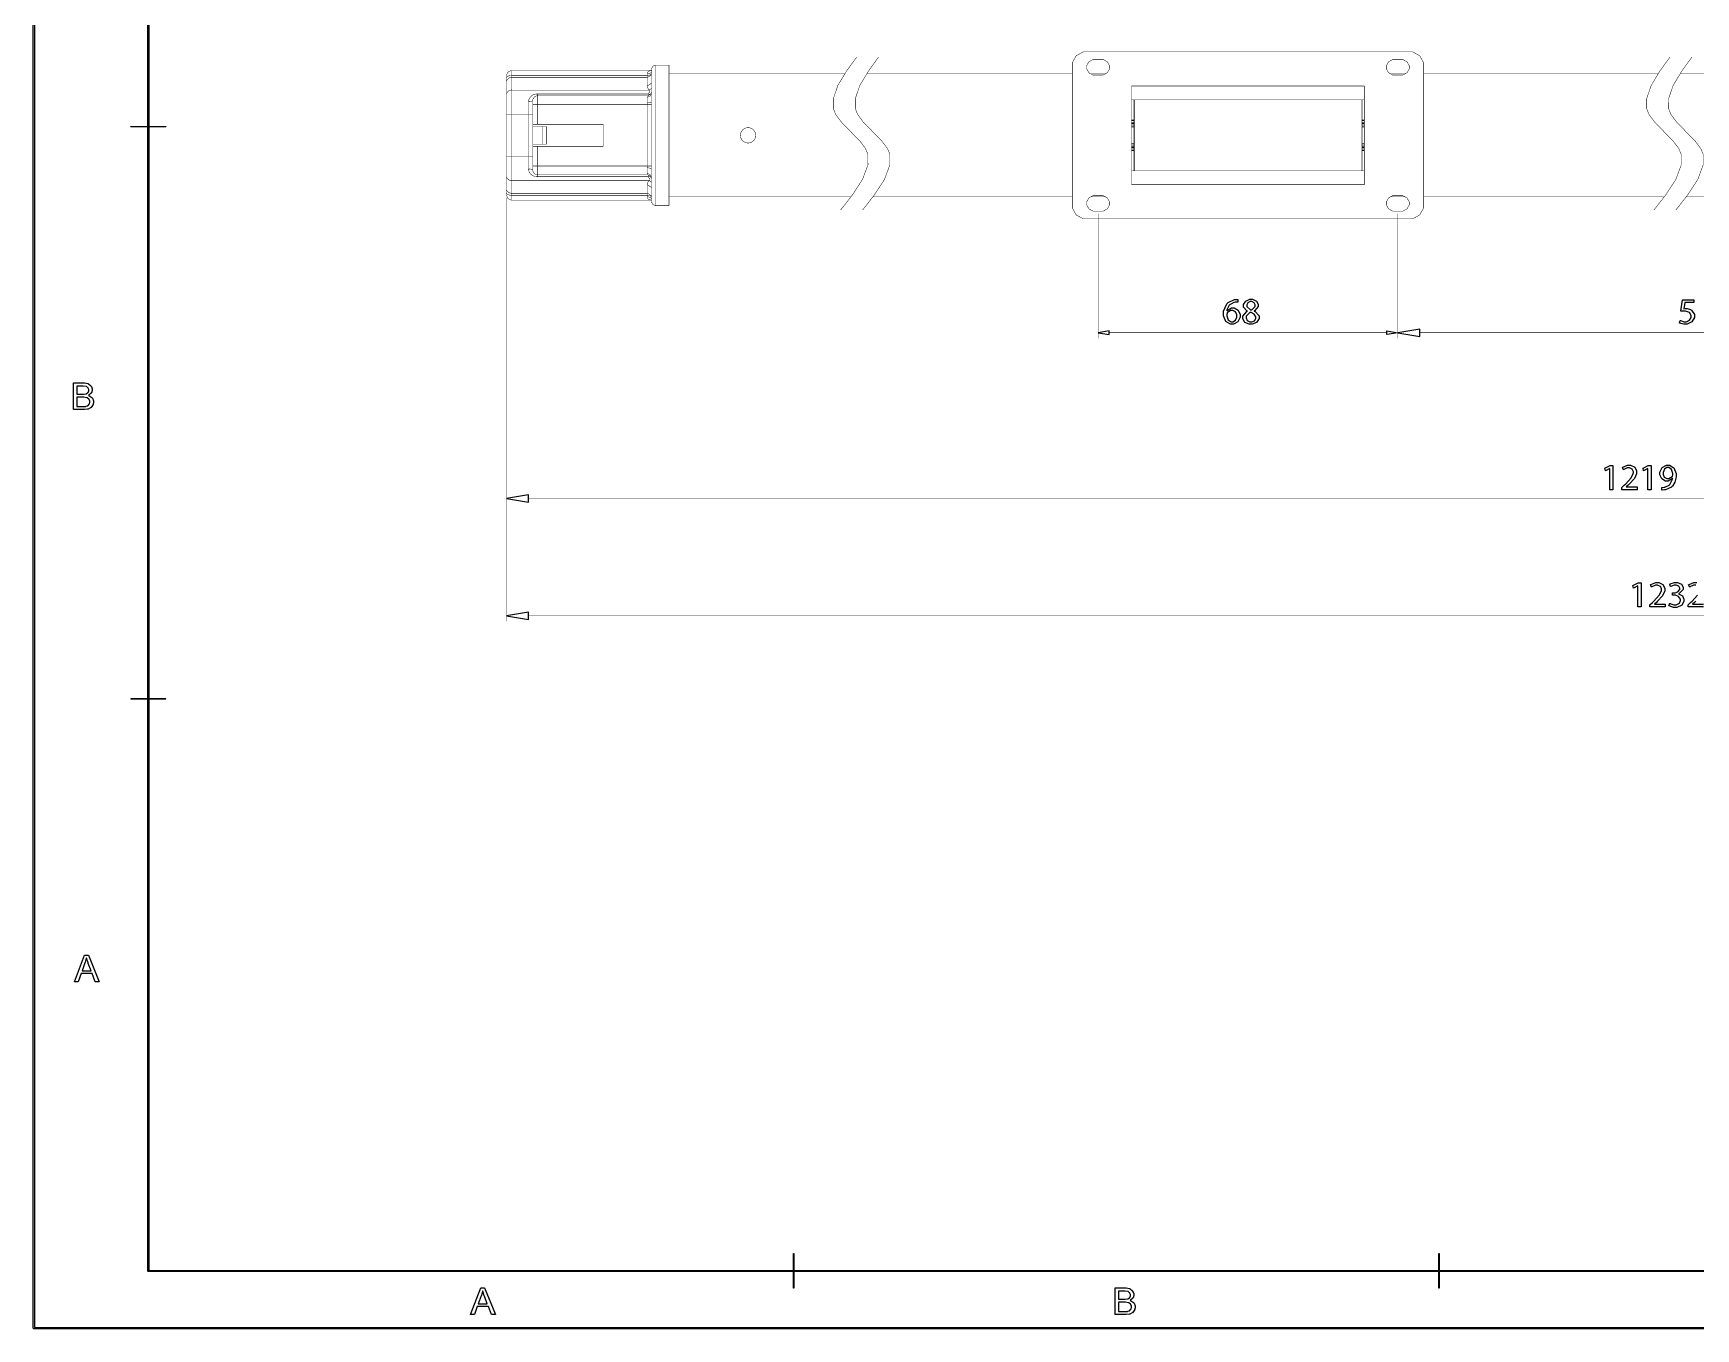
# Model space of a CAD drawing. Extents: x 0.54 to 10.46, y 0.74 to 7.76.
# Drawn here: x 0.535 to 5.391, y 0.739 to 4.523 of the extents above; entities that cross this region are included whole.
import ezdxf

# ---------------------------------------------------------------- set-up
doc = ezdxf.new("R2010")
doc.units = 0
doc.layers.get('0').update_dxf_attribs({"linetype": 'CONTINUOUS'})

msp = doc.modelspace()

# ---------------------------------------------------------------- linework, layer by layer
at = {"color": 0}
for points in [[(10.4631, 0.73899), (0.53689, 0.73899), (0.53646, 0.73899), (0.53516, 0.74029), (0.53516, 0.74072), (0.53516, 7.75928), (0.53516, 7.75971), (0.53646, 7.76101), (0.53689, 7.76101), (10.4631, 7.76101), (10.4635, 7.76101), (10.4648, 7.75971), (10.4648, 7.75928), (10.4648, 0.74072), (10.4648, 0.74029), (10.4635, 0.73899), (10.4631, 0.73899)], [(0.53863, 0.74246), (10.4614, 0.74246), (10.4614, 7.75754), (0.53863, 7.75754), (0.53863, 0.74246)], [(10.296, 0.90609), (0.87115, 0.90609), (0.87071, 0.90609), (0.86941, 0.90739), (0.86941, 0.90782), (0.86941, 7.59218), (0.86941, 7.59261), (0.87071, 7.59392), (0.87115, 7.59392), (10.296, 7.59392), (10.2964, 7.59392), (10.2977, 7.59261), (10.2977, 7.59218), (10.2977, 0.90782), (10.2977, 0.90739), (10.2964, 0.90609), (10.296, 0.90609)], [(0.87289, 0.90956), (10.2943, 0.90956), (10.2943, 7.59044), (0.87289, 7.59044), (0.87289, 0.90956)], [(0.92128, 4.24929), (0.82096, 4.24929), (0.8208, 4.24929), (0.82031, 4.24983), (0.82031, 4.25), (0.82031, 4.25022), (0.8208, 4.25071), (0.82096, 4.25071), (0.92128, 4.25071), (0.92144, 4.25071), (0.92193, 4.25022), (0.92193, 4.25), (0.92193, 4.24983), (0.92144, 4.24929), (0.92128, 4.24929)], [(0.6524, 3.42361), (0.6524, 3.50142), (0.68159, 3.50142), (0.68517, 3.50142), (0.69499, 3.49951), (0.69591, 3.49908), (0.69678, 3.49869), (0.70378, 3.49262), (0.70432, 3.49181), (0.70481, 3.491), (0.70741, 3.48389), (0.70741, 3.4815), (0.70741, 3.47917), (0.70513, 3.47287), (0.7047, 3.47211), (0.70421, 3.4714), (0.69737, 3.4655), (0.69651, 3.465), (0.69765, 3.46468), (0.70671, 3.45882), (0.70736, 3.45796), (0.70795, 3.45714), (0.71115, 3.44894), (0.71115, 3.44618), (0.71115, 3.44362), (0.70926, 3.43679), (0.70888, 3.43599), (0.70844, 3.43522), (0.70367, 3.42919), (0.70312, 3.42876), (0.70253, 3.42833), (0.69542, 3.42512), (0.69461, 3.42492), (0.69374, 3.42469), (0.68495, 3.42361), (0.68207, 3.42361), (0.6524, 3.42361)], [(0.66271, 3.46875), (0.67953, 3.46875), (0.68197, 3.46875), (0.6888, 3.46951), (0.68934, 3.46963), (0.69, 3.46983), (0.69493, 3.4731), (0.69526, 3.47353), (0.69558, 3.47401), (0.69727, 3.47874), (0.69727, 3.48031), (0.69727, 3.48204), (0.69564, 3.4866), (0.69537, 3.48708), (0.69504, 3.48762), (0.69065, 3.491), (0.6901, 3.49115), (0.68951, 3.49137), (0.68104, 3.49224), (0.67822, 3.49224), (0.66271, 3.49224), (0.66271, 3.46875)], [(0.66271, 3.43278), (0.68207, 3.43278), (0.68381, 3.43278), (0.68869, 3.43311), (0.68907, 3.43317), (0.68967, 3.43326), (0.69461, 3.43506), (0.69504, 3.43528), (0.69542, 3.43554), (0.69868, 3.43918), (0.69895, 3.43961), (0.69916, 3.44011), (0.70047, 3.44467), (0.70047, 3.44618), (0.70047, 3.44808), (0.69862, 3.45324), (0.69824, 3.45372), (0.69786, 3.45426), (0.69271, 3.45801), (0.69206, 3.45822), (0.69141, 3.45844), (0.68332, 3.45953), (0.68066, 3.45953), (0.66271, 3.45953), (0.66271, 3.43278)], [(0.92128, 2.57824), (0.82096, 2.57824), (0.8208, 2.57824), (0.82031, 2.57878), (0.82031, 2.57894), (0.82031, 2.57915), (0.8208, 2.57964), (0.82096, 2.57964), (0.92128, 2.57964), (0.92144, 2.57964), (0.92193, 2.57915), (0.92193, 2.57894), (0.92193, 2.57878), (0.92144, 2.57824), (0.92128, 2.57824)], [(0.65527, 1.7525), (0.68517, 1.83035), (0.69624, 1.83035), (0.72808, 1.7525), (0.71636, 1.7525), (0.7073, 1.7761), (0.67475, 1.7761), (0.66618, 1.7525), (0.65527, 1.7525)], [(0.67773, 1.78444), (0.7041, 1.78444), (0.69596, 1.80604), (0.69531, 1.80767), (0.6907, 1.82113), (0.69043, 1.82215), (0.69016, 1.8209), (0.68669, 1.8086), (0.68625, 1.80735), (0.67773, 1.78444)], [(2.75608, 0.85704), (2.75592, 0.85704), (2.75543, 0.85759), (2.75543, 0.85775), (2.75543, 0.95801), (2.75543, 0.95817), (2.75592, 0.95866), (2.75608, 0.95866), (2.75624, 0.95866), (2.75678, 0.95817), (2.75678, 0.95801), (2.75678, 0.85775), (2.75678, 0.85759), (2.75624, 0.85704), (2.75608, 0.85704)], [(4.64106, 0.85704), (4.64085, 0.85704), (4.64035, 0.85759), (4.64035, 0.85775), (4.64035, 0.95801), (4.64035, 0.95817), (4.64085, 0.95866), (4.64106, 0.95866), (4.64122, 0.95866), (4.64176, 0.95817), (4.64176, 0.95801), (4.64176, 0.85775), (4.64176, 0.85759), (4.64122, 0.85704), (4.64106, 0.85704)], [(1.8125, 0.78027), (1.84239, 0.85807), (1.85351, 0.85807), (1.88536, 0.78027), (1.87364, 0.78027), (1.86453, 0.80382), (1.83203, 0.80382), (1.82346, 0.78027), (1.8125, 0.78027)], [(1.83496, 0.81223), (1.86139, 0.81223), (1.85325, 0.83377), (1.8526, 0.83545), (1.84799, 0.8489), (1.84771, 0.84993), (1.84744, 0.84869), (1.84397, 0.83632), (1.84353, 0.83507), (1.83496, 0.81223)], [(3.69461, 0.78027), (3.69461, 0.85807), (3.72385, 0.85807), (3.72738, 0.85807), (3.73719, 0.85617), (3.73812, 0.85574), (3.73899, 0.85536), (3.74604, 0.84928), (3.74658, 0.84847), (3.74707, 0.84766), (3.74962, 0.84055), (3.74962, 0.83816), (3.74962, 0.83583), (3.74735, 0.82954), (3.7469, 0.82878), (3.74642, 0.82807), (3.73964, 0.82216), (3.73872, 0.82167), (3.73986, 0.82134), (3.74897, 0.81548), (3.74962, 0.81461), (3.75022, 0.8138), (3.75342, 0.80561), (3.75342, 0.80284), (3.75342, 0.80029), (3.75146, 0.79346), (3.75108, 0.79264), (3.75071, 0.79188), (3.74593, 0.78586), (3.74539, 0.78543), (3.74479, 0.78499), (3.73768, 0.78179), (3.73687, 0.78158), (3.736, 0.78136), (3.72721, 0.78027), (3.72428, 0.78027), (3.69461, 0.78027)], [(3.70492, 0.82541), (3.72174, 0.82541), (3.72418, 0.82541), (3.73107, 0.82617), (3.73156, 0.82628), (3.73221, 0.8265), (3.73714, 0.82975), (3.73747, 0.83019), (3.73779, 0.83068), (3.73947, 0.83539), (3.73947, 0.83697), (3.73947, 0.8387), (3.7379, 0.84326), (3.73763, 0.84375), (3.73731, 0.84429), (3.73286, 0.84766), (3.73232, 0.84782), (3.73172, 0.84804), (3.72325, 0.8489), (3.72049, 0.8489), (3.70492, 0.8489), (3.70492, 0.82541)], [(3.70492, 0.78944), (3.72428, 0.78944), (3.72601, 0.78944), (3.73096, 0.78977), (3.73133, 0.78982), (3.73188, 0.78993), (3.73682, 0.79172), (3.73725, 0.79194), (3.73763, 0.79221), (3.74094, 0.79584), (3.74121, 0.79628), (3.74143, 0.79677), (3.74274, 0.80132), (3.74274, 0.80284), (3.74274, 0.80474), (3.74083, 0.8099), (3.7405, 0.81039), (3.74013, 0.81093), (3.73497, 0.81467), (3.73432, 0.81489), (3.73361, 0.8151), (3.72558, 0.81619), (3.72293, 0.81619), (3.70492, 0.81619), (3.70492, 0.78944)]]:
    msp.add_lwpolyline(points, close=True, dxfattribs=at)
at = {"color": 0, "const_width": 0.00139}
for points in [[(3.6084, 4.46832), (3.60157, 4.46832), (3.58117, 4.45703), (3.56988, 4.43664), (3.56988, 4.42979)], [(4.55746, 4.46832), (3.60835, 4.46832)], [(4.59592, 4.42985), (4.59592, 4.43668), (4.58464, 4.45708), (4.56424, 4.46832), (4.55746, 4.46832)], [(2.35362, 4.42985), (2.35135, 4.42985), (2.34451, 4.42611), (2.34076, 4.41928), (2.34076, 4.41699)], [(2.39208, 4.42985), (2.35362, 4.42985)], [(2.39208, 4.42985), (2.39208, 4.01942)], [(3.56988, 4.01942), (3.56988, 4.42985)], [(3.634, 4.44586), (3.63004, 4.44586), (3.61817, 4.43929), (3.6116, 4.4274), (3.6116, 4.42339), (3.6116, 4.41943), (3.61817, 4.40756), (3.63004, 4.40099), (3.634, 4.40099)], [(3.65647, 4.44586), (3.634, 4.44586)], [(3.65647, 4.40099), (3.66043, 4.40099), (3.67231, 4.40756), (3.67893, 4.41943), (3.67893, 4.42339), (3.67893, 4.4274), (3.67231, 4.43929), (3.66043, 4.44586), (3.65647, 4.44586)], [(4.50933, 4.44586), (4.50537, 4.44586), (4.49349, 4.43929), (4.48693, 4.4274), (4.48693, 4.42339), (4.48693, 4.41943), (4.49349, 4.40756), (4.50537, 4.40099), (4.50933, 4.40099)], [(4.53179, 4.44586), (4.50933, 4.44586)], [(4.53179, 4.40099), (4.53575, 4.40099), (4.54764, 4.40756), (4.55425, 4.41943), (4.55425, 4.42339), (4.55425, 4.4274), (4.54764, 4.43929), (4.53575, 4.44586), (4.53179, 4.44586)], [(4.59592, 4.01942), (4.59592, 4.42985)], [(1.93294, 4.41379), (1.93018, 4.41379), (1.92204, 4.40929), (1.91754, 4.40115), (1.91754, 4.39839)], [(1.93294, 4.39979), (1.92996, 4.39963), (1.92703, 4.39925), (1.92437, 4.3986), (1.92204, 4.39774), (1.92014, 4.39671), (1.91872, 4.39546), (1.91786, 4.39415), (1.91754, 4.39279)], [(1.91754, 4.39279), (1.91754, 4.39839)], [(1.93294, 4.39388), (1.93115, 4.39415), (1.92312, 4.39165), (1.91792, 4.38514), (1.91754, 4.38336)], [(1.91754, 4.38336), (1.91754, 4.39279)], [(1.91754, 4.34631), (1.91754, 4.38336)], [(2.34076, 4.41379), (1.93294, 4.41379)], [(1.93294, 4.39979), (1.93294, 4.39388)], [(1.93294, 4.39979), (2.32796, 4.39979)], [(1.93294, 4.39388), (1.93294, 4.35682)], [(2.32796, 4.39388), (1.93294, 4.39388)], [(2.32796, 4.40397), (2.33046, 4.40414), (2.33285, 4.40457), (2.33507, 4.40533), (2.33703, 4.40631), (2.3386, 4.4075), (2.33979, 4.40886), (2.34056, 4.41037), (2.34076, 4.41189)], [(2.32796, 4.39979), (2.33046, 4.3999), (2.33285, 4.40022), (2.33507, 4.40076), (2.33703, 4.40147), (2.3386, 4.4024), (2.33979, 4.40338), (2.34056, 4.40451), (2.34076, 4.40565)], [(2.32796, 4.39979), (2.32796, 4.40397)], [(2.32796, 4.39388), (2.32943, 4.39367), (2.34044, 4.40126), (2.34076, 4.40267)], [(2.32796, 4.39388), (2.32796, 4.39979)], [(2.32796, 4.36931), (2.32796, 4.39393)], [(2.32796, 4.36931), (2.32943, 4.36908), (2.34044, 4.37663), (2.34076, 4.37804)], [(2.34076, 4.34733), (2.34076, 4.41699)], [(2.90506, 4.40419), (2.39208, 4.40419)], [(3.56988, 4.40419), (2.96918, 4.40419)], [(3.66803, 4.40419), (3.62244, 4.40419)], [(3.634, 4.40099), (3.65647, 4.40099)], [(4.54335, 4.40419), (4.49778, 4.40419)], [(4.50933, 4.40099), (4.53179, 4.40099)], [(5.28043, 4.40419), (4.59592, 4.40419)], [(6.41075, 4.40419), (5.34457, 4.40419)], [(1.93294, 4.35682), (1.93115, 4.3571), (1.92312, 4.3546), (1.91792, 4.3481), (1.91754, 4.34631)], [(1.91754, 4.28662), (1.91754, 4.34631)], [(1.93294, 4.35682), (1.93294, 4.28662)], [(1.93294, 4.35682), (2.33425, 4.35682)], [(1.98167, 4.32269), (1.98172, 4.3234), (1.98307, 4.33018), (1.98335, 4.33078), (1.98356, 4.33143), (1.98753, 4.33724), (1.98807, 4.33772), (1.98861, 4.33826), (1.99496, 4.34272), (1.99571, 4.34304), (1.99625, 4.34332), (2.00217, 4.34511), (2.00282, 4.34517), (2.00315, 4.34521), (2.00694, 4.34549), (2.00732, 4.34549)], [(1.99451, 4.32721), (1.99425, 4.32633), (1.99354, 4.32547), (1.99235, 4.32471), (1.99072, 4.32406), (1.98882, 4.32346), (1.9866, 4.32308), (1.98415, 4.32281), (1.98167, 4.32269)], [(1.98167, 4.28662), (1.98167, 4.32269)], [(2.00732, 4.34006), (2.00504, 4.34006), (1.99826, 4.33632), (1.99451, 4.32949), (1.99451, 4.32721)], [(1.99451, 4.3144), (1.99451, 4.32721)], [(2.00732, 4.34006), (2.00732, 4.34549)], [(2.00732, 4.34549), (2.33089, 4.34549)], [(2.00732, 4.34006), (2.00732, 4.3144)], [(2.00732, 4.34006), (2.32796, 4.34006)], [(2.33425, 4.35682), (2.33382, 4.35736), (2.32992, 4.36268), (2.32964, 4.36322), (2.32943, 4.36367), (2.32801, 4.36774), (2.32801, 4.36811), (2.32801, 4.36843), (2.32796, 4.36908), (2.32796, 4.36931)], [(2.32796, 4.34006), (2.33018, 4.34006), (2.33697, 4.34386), (2.34076, 4.35064), (2.34076, 4.35286)], [(2.32796, 4.33632), (2.32958, 4.33621), (2.33658, 4.33925), (2.3406, 4.34571), (2.34076, 4.34733)], [(2.32796, 4.33632), (2.32796, 4.34006)], [(2.32796, 4.31939), (2.32796, 4.3201), (2.32807, 4.32563), (2.32807, 4.32747), (2.32807, 4.32915), (2.32801, 4.33285), (2.32801, 4.33404), (2.32796, 4.33425), (2.32796, 4.33583), (2.32796, 4.33632)], [(2.32796, 4.31939), (2.32904, 4.31922), (2.33979, 4.32129), (2.34076, 4.32183)], [(2.33094, 4.34549), (2.33132, 4.34597), (2.33518, 4.35064), (2.3355, 4.35113), (2.33556, 4.35129), (2.33626, 4.35265), (2.33632, 4.35275), (2.33632, 4.35286), (2.33626, 4.35389), (2.33626, 4.354), (2.33621, 4.35417), (2.3355, 4.35531), (2.33544, 4.35542), (2.33535, 4.35558), (2.33436, 4.35672), (2.33425, 4.35682)], [(2.33425, 4.35682), (2.33485, 4.35715), (2.34028, 4.36094), (2.34076, 4.36143)], [(2.34076, 4.34733), (2.34076, 4.34636), (2.34076, 4.34375), (2.34082, 4.34337), (2.34082, 4.34088), (2.34088, 4.33518), (2.34088, 4.33328), (2.34082, 4.33242), (2.34076, 4.32281), (2.34076, 4.32183)], [(2.34076, 4.12739), (2.34076, 4.32183)], [(3.74306, 4.08062), (3.74306, 4.3686)], [(3.74306, 4.3686), (4.42279, 4.3686)], [(4.42279, 4.32844), (3.74306, 4.32844)], [(3.74946, 4.12076), (3.74946, 4.32844)], [(4.41635, 4.32844), (4.41635, 4.12076)], [(4.42279, 4.08062), (4.42279, 4.3686)], [(1.91754, 4.16265), (1.91754, 4.28662)], [(1.93294, 4.28662), (1.91754, 4.28662)], [(1.93294, 4.28662), (1.93294, 4.16265)], [(1.98167, 4.28662), (1.93294, 4.28662)], [(1.98167, 4.16265), (1.98167, 4.28662)], [(1.98167, 4.28662), (1.99451, 4.28662)], [(1.99451, 4.25667), (1.99451, 4.3144)], [(2.00732, 4.3144), (1.99451, 4.3144)], [(2.00732, 4.3144), (2.00732, 4.25667)], [(2.32796, 4.3144), (2.00732, 4.3144)], [(2.32796, 4.3144), (2.32796, 4.31939)], [(2.32796, 4.13488), (2.32796, 4.3144)], [(2.32796, 4.3144), (2.34076, 4.3144)], [(1.99451, 4.25667), (1.99451, 4.25028)], [(2.00732, 4.25667), (1.99451, 4.25667)], [(1.99451, 4.25028), (1.99451, 4.199)], [(2.02171, 4.25028), (1.99451, 4.25028)], [(2.19971, 4.25667), (2.00732, 4.25667)], [(2.02171, 4.199), (2.02171, 4.25028)], [(2.03456, 4.25028), (2.02171, 4.25028)], [(2.03456, 4.25028), (2.03456, 4.199)], [(2.19971, 4.19254), (2.19971, 4.25667)], [(3.74306, 4.26953), (3.74946, 4.26953)], [(4.41635, 4.26953), (4.42279, 4.26953)], [(2.02171, 4.199), (1.99451, 4.199)], [(1.99451, 4.199), (1.99451, 4.19254)], [(1.99451, 4.13488), (1.99451, 4.19254)], [(1.99451, 4.19254), (2.00732, 4.19254)], [(2.00732, 4.19254), (2.00732, 4.13488)], [(2.00732, 4.19254), (2.19971, 4.19254)], [(2.02171, 4.199), (2.03456, 4.199)], [(3.74946, 4.17974), (3.74306, 4.17974)], [(4.42279, 4.17974), (4.41639, 4.17974)], [(1.91754, 4.10292), (1.91754, 4.16265)], [(1.93294, 4.16265), (1.91754, 4.16265)], [(1.93294, 4.16265), (1.93294, 4.09239)], [(1.93294, 4.16265), (1.98167, 4.16265)], [(1.98167, 4.16265), (1.99451, 4.16265)], [(1.98167, 4.12651), (1.98167, 4.16265)], [(1.99451, 4.12201), (1.99451, 4.13488)], [(2.00732, 4.13488), (1.99451, 4.13488)], [(2.00732, 4.13488), (2.00732, 4.10921)], [(2.00732, 4.13488), (2.32796, 4.13488)], [(2.32796, 4.13488), (2.34076, 4.13488)], [(2.32796, 4.12989), (2.32796, 4.13482)], [(2.34076, 4.12739), (2.33979, 4.12799), (2.32904, 4.1301), (2.32796, 4.12989)], [(2.32796, 4.1129), (2.32796, 4.11333), (2.32807, 4.11729), (2.32807, 4.1186), (2.32807, 4.1205), (2.32801, 4.12468), (2.32801, 4.12603), (2.32796, 4.12636), (2.32796, 4.12901), (2.32796, 4.12989)], [(2.34076, 4.12739), (2.34076, 4.12608), (2.34076, 4.1225), (2.34082, 4.12207), (2.34082, 4.11936), (2.34088, 4.11328), (2.34088, 4.11122), (2.34082, 4.1104), (2.34076, 4.10271), (2.34076, 4.10194)], [(1.91754, 4.06586), (1.91754, 4.10297)], [(1.91754, 4.10292), (1.91792, 4.10118), (1.92312, 4.09467), (1.93115, 4.09212), (1.93294, 4.09239)], [(2.33425, 4.09239), (1.93294, 4.09239)], [(1.93294, 4.09239), (1.93294, 4.05533)], [(1.98167, 4.12651), (1.98415, 4.12646), (1.9866, 4.12619), (1.98882, 4.12576), (1.99072, 4.12522), (1.99235, 4.12451), (1.99354, 4.12375), (1.99425, 4.12289), (1.99451, 4.12201)], [(2.00732, 4.10374), (2.00667, 4.10379), (2.00043, 4.1046), (1.99983, 4.10471), (1.99924, 4.10487), (1.99371, 4.10721), (1.99322, 4.10747), (1.99268, 4.10781), (1.9879, 4.1116), (1.98753, 4.11203), (1.98703, 4.11253), (1.9834, 4.11817), (1.98318, 4.11876), (1.98296, 4.11942), (1.98172, 4.12587), (1.98167, 4.12651)], [(1.99451, 4.12201), (1.99451, 4.11979), (1.99826, 4.11296), (2.00504, 4.10921), (2.00732, 4.10921)], [(2.32796, 4.10921), (2.00732, 4.10921)], [(2.00732, 4.10374), (2.00732, 4.10921)], [(2.33094, 4.10374), (2.00732, 4.10374)], [(2.34076, 4.10194), (2.3406, 4.10363), (2.33658, 4.11008), (2.32958, 4.11307), (2.32796, 4.1129)], [(2.32796, 4.10921), (2.32796, 4.1129)], [(2.34076, 4.09636), (2.34076, 4.09864), (2.33703, 4.10547), (2.33018, 4.10921), (2.32796, 4.10921)], [(2.32796, 4.07997), (2.32796, 4.08029), (2.32796, 4.08106), (2.32801, 4.08111), (2.32801, 4.08154), (2.32943, 4.08567), (2.32964, 4.08604), (2.32992, 4.08664), (2.33382, 4.0919), (2.33425, 4.09239)], [(2.34076, 4.07118), (2.34044, 4.07264), (2.32943, 4.08018), (2.32796, 4.07997)], [(2.32796, 4.05533), (2.32796, 4.07997)], [(2.33425, 4.09239), (2.33436, 4.09256), (2.33535, 4.09369), (2.33544, 4.09381), (2.3355, 4.09397), (2.33621, 4.09517), (2.33626, 4.09526), (2.33626, 4.09538), (2.33632, 4.0964), (2.33632, 4.09651), (2.33626, 4.09668), (2.33556, 4.09804), (2.3355, 4.09814), (2.33518, 4.09864), (2.33132, 4.10331), (2.33094, 4.10374)], [(2.34076, 4.08783), (2.34028, 4.08832), (2.33485, 4.09212), (2.33425, 4.09239)], [(2.34076, 4.03222), (2.34076, 4.10194)], [(3.74306, 4.12076), (4.42279, 4.12076)], [(3.74306, 4.08062), (4.42279, 4.08062)], [(1.91754, 4.06586), (1.91792, 4.06413), (1.92312, 4.05761), (1.93115, 4.05507), (1.93294, 4.05533)], [(1.91754, 4.05647), (1.91754, 4.06586)], [(1.91754, 4.05647), (1.91786, 4.05507), (1.91872, 4.05376), (1.92014, 4.05257), (1.92204, 4.05149), (1.92437, 4.05062), (1.92703, 4.04997), (1.92996, 4.04958), (1.93294, 4.04943)], [(1.91754, 4.05083), (1.91754, 4.05643)], [(1.91754, 4.05083), (1.91754, 4.04812), (1.92204, 4.03999), (1.93018, 4.03549), (1.93294, 4.03549)], [(1.93294, 4.05533), (2.32796, 4.05533)], [(1.93294, 4.05533), (1.93294, 4.04943)], [(2.32796, 4.04943), (1.93294, 4.04943)], [(1.93294, 4.03549), (2.34076, 4.03549)], [(2.34076, 4.04656), (2.34044, 4.04801), (2.32943, 4.05556), (2.32796, 4.05533)], [(2.32796, 4.04943), (2.32796, 4.05533)], [(2.32796, 4.04525), (2.32796, 4.04949)], [(2.32796, 4.04943), (2.33046, 4.04932), (2.33285, 4.04899), (2.33507, 4.04844), (2.33703, 4.04775), (2.3386, 4.04688), (2.33979, 4.04585), (2.34056, 4.04476), (2.34076, 4.04362)], [(2.32796, 4.04525), (2.33046, 4.04508), (2.33285, 4.04465), (2.33507, 4.04394), (2.33703, 4.04292), (2.3386, 4.04172), (2.33979, 4.04036), (2.34056, 4.0389), (2.34076, 4.03733)], [(2.34076, 4.03222), (2.34076, 4.03), (2.34451, 4.02322), (2.35135, 4.01942), (2.35362, 4.01942)], [(2.39208, 4.04508), (2.9235, 4.04508)], [(2.98762, 4.04508), (3.56993, 4.04508)], [(3.634, 4.04829), (3.63004, 4.04829), (3.61817, 4.04172), (3.6116, 4.02983), (3.6116, 4.02582), (3.6116, 4.02186), (3.61817, 4.00999), (3.63004, 4.00342), (3.634, 4.00342)], [(3.62244, 4.04508), (3.66803, 4.04508)], [(3.65647, 4.04829), (3.634, 4.04829)], [(3.65647, 4.00336), (3.66043, 4.00336), (3.67231, 4.00999), (3.67893, 4.02186), (3.67893, 4.02582), (3.67893, 4.02983), (3.67231, 4.04172), (3.66043, 4.04829), (3.65647, 4.04829)], [(4.50933, 4.04829), (4.50537, 4.04829), (4.49349, 4.04172), (4.48693, 4.02983), (4.48693, 4.02582), (4.48693, 4.02186), (4.49349, 4.00999), (4.50537, 4.00342), (4.50933, 4.00342)], [(4.49778, 4.04508), (4.54335, 4.04508)], [(4.53179, 4.04829), (4.50933, 4.04829)], [(4.53179, 4.00336), (4.53575, 4.00336), (4.54764, 4.00999), (4.55425, 4.02186), (4.55425, 4.02582), (4.55425, 4.02983), (4.54764, 4.04172), (4.53575, 4.04829), (4.53179, 4.04829)], [(4.59592, 4.04508), (5.29893, 4.04508)], [(5.36307, 4.04508), (6.41075, 4.04508)], [(2.35362, 4.01942), (2.39208, 4.01942)], [(3.56988, 4.01942), (3.56988, 4.01264), (3.58117, 3.99224), (3.60157, 3.98096), (3.6084, 3.98096)], [(4.55746, 3.98096), (3.60835, 3.98096)], [(3.634, 4.00336), (3.65647, 4.00336)], [(4.50933, 4.00336), (4.53179, 4.00336)], [(4.55746, 3.98096), (4.56424, 3.98096), (4.58464, 3.99224), (4.59592, 4.01264), (4.59592, 4.01942)]]:
    msp.add_lwpolyline(points, dxfattribs=at)
at = {"color": 250, "const_width": 0.00139}
for points in [[(2.35362, 4.42985), (2.35362, 4.01942)], [(1.93294, 4.41379), (1.93294, 4.39979)], [(2.32796, 4.40397), (2.32796, 4.40429), (2.32861, 4.40728), (2.32872, 4.4075), (2.32872, 4.40761), (2.32921, 4.40836), (2.32926, 4.40842), (2.32949, 4.40886), (2.33296, 4.41178), (2.33339, 4.412), (2.33393, 4.41233), (2.34044, 4.41385), (2.34115, 4.41379), (2.34119, 4.41379), (2.34218, 4.41368), (2.34229, 4.41363)], [(2.33094, 4.34549), (2.33143, 4.34526), (2.33578, 4.34407), (2.33724, 4.34407)], [(2.33094, 4.34039), (2.33094, 4.34549)], [(3.75201, 4.32844), (3.75201, 4.12076)], [(4.41379, 4.12076), (4.41379, 4.32844)], [(3.74946, 4.26753), (3.74306, 4.26753)], [(3.74306, 4.26167), (3.74946, 4.26167)], [(3.74946, 4.25976), (3.74306, 4.25976)], [(3.74306, 4.25782), (3.74946, 4.25782)], [(3.74946, 4.25342), (3.74306, 4.25342)], [(3.74306, 4.25006), (3.74946, 4.25006)], [(3.74946, 4.24778), (3.74306, 4.24778)], [(4.41635, 4.26167), (4.42279, 4.26167)], [(4.41635, 4.25782), (4.42279, 4.25782)], [(4.41635, 4.25006), (4.42279, 4.25006)], [(4.42279, 4.26753), (4.41639, 4.26753)], [(4.42279, 4.25976), (4.41639, 4.25976)], [(4.42279, 4.25342), (4.41639, 4.25342)], [(4.42279, 4.24778), (4.41639, 4.24778)], [(3.74306, 4.2015), (3.74946, 4.2015)], [(3.74946, 4.19917), (3.74306, 4.19917)], [(3.74306, 4.19586), (3.74946, 4.19586)], [(3.74946, 4.19146), (3.74306, 4.19146)], [(3.74306, 4.18951), (3.74946, 4.18951)], [(3.74946, 4.18761), (3.74306, 4.18761)], [(3.74306, 4.18175), (3.74946, 4.18175)], [(4.41635, 4.2015), (4.42279, 4.2015)], [(4.41635, 4.19586), (4.42279, 4.19586)], [(4.41635, 4.18951), (4.42279, 4.18951)], [(4.41635, 4.18175), (4.42279, 4.18175)], [(4.42279, 4.19917), (4.41639, 4.19917)], [(4.42279, 4.19146), (4.41639, 4.19146)], [(4.42279, 4.18761), (4.41639, 4.18761)], [(2.33094, 4.10374), (2.33094, 4.10883)], [(2.33724, 4.10519), (2.33669, 4.10519), (2.33143, 4.104), (2.33094, 4.10374)], [(1.93294, 4.04943), (1.93294, 4.03549)], [(2.34212, 4.03564), (2.34201, 4.03564), (2.34136, 4.03549), (2.34115, 4.03549), (2.34039, 4.03543), (2.33393, 4.03694), (2.33339, 4.03728), (2.33296, 4.03749), (2.32949, 4.04047), (2.32926, 4.04085), (2.32921, 4.04096), (2.32872, 4.04172), (2.32872, 4.04178), (2.32861, 4.04204), (2.32796, 4.04497), (2.32796, 4.04525)]]:
    msp.add_lwpolyline(points, dxfattribs=at)
at = {"color": 6, "const_width": 0.00139}
for points in [[(2.94006, 4.45296), (2.93235, 4.44271), (2.90983, 4.41135), (2.88525, 4.37056), (2.87185, 4.33132), (2.87207, 4.30279), (2.87528, 4.29449), (2.87836, 4.28646), (2.89421, 4.26476), (2.92171, 4.23628), (2.94949, 4.2079), (2.96571, 4.18642), (2.96907, 4.17839), (2.97276, 4.1696), (2.97304, 4.13857), (2.95731, 4.09603), (2.9285, 4.05176), (2.90207, 4.01768), (2.89312, 4.00651)], [(3.00418, 4.45296), (2.99647, 4.44271), (2.97396, 4.41135), (2.94937, 4.37056), (2.93599, 4.33132), (2.93619, 4.30279), (2.9394, 4.29449), (2.94249, 4.28646), (2.95833, 4.26476), (2.98583, 4.23628), (3.01361, 4.2079), (3.02983, 4.18642), (3.03321, 4.17839), (3.03689, 4.1696), (3.03717, 4.13857), (3.02143, 4.09603), (2.99262, 4.05176), (2.96619, 4.01768), (2.95725, 4.00651)], [(5.31543, 4.45296), (5.30772, 4.44271), (5.28526, 4.41135), (5.26069, 4.37056), (5.24729, 4.33132), (5.24744, 4.30279), (5.25065, 4.29449), (5.25375, 4.28646), (5.26958, 4.26476), (5.29715, 4.23628), (5.32493, 4.2079), (5.34115, 4.18642), (5.34451, 4.17839), (5.34819, 4.1696), (5.34847, 4.13857), (5.33274, 4.09603), (5.30393, 4.05176), (5.2775, 4.01774), (5.26856, 4.00651)], [(5.37956, 4.45296), (5.37185, 4.44271), (5.34939, 4.41135), (5.32482, 4.37056), (5.31142, 4.33132), (5.31158, 4.30279), (5.31478, 4.29449), (5.31787, 4.28646), (5.33371, 4.26476), (5.36128, 4.23628), (5.389, 4.2079), (5.40528, 4.18642), (5.40864, 4.17839), (5.41233, 4.1696), (5.4126, 4.13857), (5.39686, 4.09603), (5.36806, 4.05176), (5.34164, 4.01774), (5.33268, 4.00651)]]:
    msp.add_lwpolyline(points, dxfattribs=at)
at = {"color": 0, "const_width": 0.00139}
msp.add_lwpolyline([(2.60047, 4.22461), (2.60047, 4.22353), (2.60081, 4.22065), (2.60092, 4.22026), (2.60097, 4.21994), (2.60206, 4.21642), (2.60221, 4.21604), (2.60232, 4.21571), (2.60406, 4.21251), (2.60428, 4.21218), (2.60444, 4.21192), (2.60682, 4.20904), (2.6071, 4.20876), (2.60758, 4.20828), (2.61361, 4.20421), (2.61431, 4.20389), (2.61496, 4.20361), (2.62093, 4.20221), (2.62294, 4.20221), (2.62403, 4.20221), (2.62696, 4.20258), (2.62733, 4.20264), (2.62765, 4.20275), (2.63112, 4.20378), (2.63151, 4.20389), (2.63183, 4.20404), (2.6351, 4.20578), (2.63542, 4.20594), (2.63569, 4.20617), (2.63851, 4.2085), (2.63878, 4.20871), (2.63906, 4.20899), (2.64139, 4.21186), (2.6416, 4.21213), (2.64176, 4.21246), (2.6435, 4.21571), (2.64367, 4.21604), (2.64378, 4.21642), (2.64486, 4.21989), (2.64497, 4.22021), (2.64501, 4.2206), (2.6454, 4.22364), (2.6454, 4.22461), (2.6454, 4.22678), (2.64393, 4.23253), (2.64367, 4.23318), (2.64339, 4.23389), (2.63932, 4.24001), (2.63883, 4.2405), (2.63857, 4.24078), (2.63569, 4.24311), (2.63542, 4.24328), (2.6351, 4.24349), (2.63189, 4.24522), (2.63157, 4.24533), (2.63118, 4.2455), (2.62765, 4.24658), (2.62733, 4.24664), (2.62696, 4.24675), (2.62392, 4.24707), (2.62294, 4.24707), (2.62185, 4.24707), (2.61893, 4.24675), (2.6186, 4.24664), (2.61822, 4.24658), (2.61469, 4.2455), (2.61436, 4.24533), (2.61399, 4.24522), (2.61079, 4.24354), (2.61051, 4.24333), (2.61019, 4.24311), (2.60732, 4.24078), (2.6071, 4.2405), (2.60656, 4.24001), (2.60249, 4.23394), (2.60221, 4.23324), (2.60189, 4.23258), (2.60047, 4.22661), (2.60047, 4.22461)], close=True, dxfattribs=at)
at = {"color": 9, "const_width": 0.00139}
for points in [[(1.91754, 4.05083), (1.91754, 4.05083)], [(3.64524, 4.00336), (3.64524, 4.00336)], [(4.52056, 4.00336), (4.52056, 4.00336)], [(4.52056, 4.00336), (4.52056, 4.00336)], [(1.91754, 3.72097), (1.91754, 3.72097)], [(4.52056, 3.64822), (4.52056, 3.64822)], [(1.91754, 3.16411), (1.91754, 3.16411)]]:
    msp.add_lwpolyline(points, close=True, dxfattribs=at)
for points in [[(1.91754, 4.04286), (1.91754, 3.14806)], [(3.64524, 3.99539), (3.64524, 3.63222)], [(4.52056, 3.99539), (4.52056, 3.63222)], [(4.52056, 3.99539), (4.52056, 3.63222)], [(1.91754, 3.713), (1.91754, 2.80539)], [(3.67731, 3.64822), (4.4885, 3.64822)], [(4.58469, 3.64822), (6.42199, 3.64822)], [(8.54682, 3.16411), (1.98167, 3.16411)], [(1.98167, 2.82146), (8.71485, 2.82146)]]:
    msp.add_lwpolyline(points, dxfattribs=at)
at = {"color": 9}
for points in [[(4.053, 3.73779), (4.05251, 3.73785), (4.0465, 3.73747), (4.04585, 3.73736), (4.04204, 3.73676), (4.02849, 3.72825), (4.02165, 3.71517), (4.02126, 3.71224), (4.0216, 3.71224), (4.0224, 3.71338), (4.03461, 3.72043), (4.03868, 3.72043), (4.04249, 3.72043), (4.05399, 3.71419), (4.05994, 3.70176), (4.05994, 3.6976), (4.05994, 3.69331), (4.05371, 3.68028), (4.04081, 3.67269), (4.03651, 3.67269), (4.03196, 3.67269), (4.01828, 3.68088), (4.0115, 3.69732), (4.0115, 3.70281), (4.0115, 3.71078), (4.02171, 3.73292), (4.02344, 3.73465), (4.0249, 3.73611), (4.04383, 3.74479), (4.04606, 3.74507), (4.04676, 3.74517), (4.05143, 3.74561), (4.053, 3.74561), (4.053, 3.73779)], [(4.06754, 3.69185), (4.06754, 3.69656), (4.07937, 3.70979), (4.0816, 3.71072), (4.08149, 3.71104), (4.07954, 3.71197), (4.07026, 3.72319), (4.07026, 3.72694), (4.07026, 3.73036), (4.07656, 3.74056), (4.08822, 3.74576), (4.09212, 3.74576), (4.09597, 3.74576), (4.10753, 3.7404), (4.11268, 3.73139), (4.11268, 3.72835), (4.11268, 3.72424), (4.10319, 3.71283), (4.10101, 3.71181), (4.10101, 3.71149), (4.10319, 3.71061), (4.11529, 3.6976), (4.11529, 3.69319), (4.11529, 3.68951), (4.10829, 3.67839), (4.09549, 3.67269), (4.09125, 3.67269), (4.08686, 3.67269), (4.07383, 3.67839), (4.06754, 3.68847), (4.06754, 3.69185)], [(4.07932, 3.7276), (4.07932, 3.72433), (4.09071, 3.71506), (4.09278, 3.71451), (4.09429, 3.71506), (4.10351, 3.72433), (4.10351, 3.72738), (4.10351, 3.72939), (4.10075, 3.73525), (4.09386, 3.73888), (4.09158, 3.73888), (4.08931, 3.73888), (4.08247, 3.73551), (4.07932, 3.7296), (4.07932, 3.7276)], [(5.38553, 3.73649), (5.35856, 3.73649), (5.35579, 3.71832), (5.35618, 3.71837), (5.36025, 3.71881), (5.3616, 3.71881), (5.3654, 3.71881), (5.37571, 3.71565), (5.37679, 3.71496), (5.37815, 3.71419), (5.38693, 3.70117), (5.38693, 3.69683), (5.38693, 3.69254), (5.3795, 3.67958), (5.36535, 3.67269), (5.36062, 3.67269), (5.35618, 3.67269), (5.34381, 3.67649), (5.34299, 3.67703), (5.34538, 3.68431), (5.34608, 3.68386), (5.35688, 3.68039), (5.36051, 3.68039), (5.36344, 3.68039), (5.37224, 3.68451), (5.37722, 3.69293), (5.37722, 3.69569), (5.37717, 3.69803), (5.37229, 3.70697), (5.36074, 3.71137), (5.35693, 3.71137), (5.35444, 3.71137), (5.34776, 3.71072), (5.34711, 3.71061), (5.35167, 3.74451), (5.38553, 3.74451), (5.38553, 3.73649)], [(4.05029, 3.69706), (4.05029, 3.70003), (4.04628, 3.70893), (4.03831, 3.71322), (4.03569, 3.71322), (4.03228, 3.71322), (4.02268, 3.70583), (4.02203, 3.70454), (4.02186, 3.70426), (4.02094, 3.70133), (4.02094, 3.70031), (4.021, 3.69743), (4.02501, 3.68582), (4.03364, 3.68007), (4.03651, 3.68007), (4.03901, 3.68007), (4.0465, 3.68479), (4.05029, 3.69401), (4.05029, 3.69706)], [(4.10563, 3.69222), (4.10563, 3.69472), (4.1014, 3.70221), (4.09244, 3.70703), (4.09006, 3.70768), (4.088, 3.70708), (4.07736, 3.69667), (4.07736, 3.69314), (4.07726, 3.69135), (4.08089, 3.68371), (4.08882, 3.67964), (4.09147, 3.67964), (4.09403, 3.67964), (4.10172, 3.68321), (4.10563, 3.69), (4.10563, 3.69222)], [(3.67731, 3.6536), (3.64524, 3.64822), (3.67731, 3.6429), (3.67731, 3.6536)], [(4.4885, 3.6536), (4.52056, 3.64822), (4.4885, 3.6429), (4.4885, 3.6536)], [(4.58469, 3.65896), (4.52056, 3.64822), (4.58469, 3.63758), (4.58469, 3.65896)], [(5.13965, 3.25146), (5.13943, 3.25146), (5.12717, 3.24485), (5.12532, 3.25217), (5.14079, 3.26042), (5.14893, 3.26042), (5.14893, 3.18972), (5.13965, 3.18972), (5.13965, 3.25146)], [(5.17464, 3.18972), (5.17464, 3.19564), (5.18218, 3.2029), (5.18668, 3.20725), (5.20204, 3.22385), (5.20844, 3.23719), (5.2085, 3.23986), (5.2085, 3.24229), (5.2054, 3.24946), (5.19715, 3.25369), (5.19444, 3.25369), (5.19069, 3.25369), (5.18028, 3.24843), (5.17947, 3.24772), (5.17638, 3.25444), (5.17757, 3.25549), (5.19168, 3.26161), (5.1964, 3.26161), (5.20053, 3.26161), (5.21289, 3.25515), (5.21804, 3.24457), (5.21804, 3.24104), (5.21804, 3.23643), (5.21143, 3.2226), (5.19738, 3.20671), (5.19368, 3.20313), (5.18804, 3.19792), (5.18804, 3.19764), (5.21978, 3.19764), (5.21978, 3.18972), (5.17464, 3.18972)], [(5.25119, 3.25146), (5.25097, 3.25146), (5.23867, 3.24485), (5.23682, 3.25217), (5.25228, 3.26042), (5.26042, 3.26042), (5.26042, 3.18972), (5.25119, 3.18972), (5.25119, 3.25146)], [(5.29172, 3.19646), (5.29221, 3.19646), (5.29861, 3.19678), (5.29943, 3.19683), (5.30078, 3.19706), (5.31321, 3.20275), (5.31424, 3.20367), (5.31538, 3.20475), (5.32324, 3.22038), (5.32357, 3.22244), (5.32324, 3.22244), (5.32226, 3.22125), (5.31049, 3.21485), (5.30658, 3.21485), (5.30279, 3.21485), (5.29139, 3.22114), (5.28575, 3.23269), (5.28575, 3.23649), (5.28575, 3.24089), (5.29237, 3.25407), (5.30544, 3.26161), (5.30985, 3.26161), (5.31407, 3.26161), (5.32693, 3.25347), (5.33322, 3.23725), (5.33322, 3.23182), (5.33322, 3.22689), (5.32975, 3.21197), (5.32281, 3.20036), (5.32107, 3.19868), (5.31972, 3.19738), (5.3024, 3.1894), (5.30051, 3.18918), (5.29964, 3.18907), (5.29226, 3.18864), (5.29172, 3.18864), (5.29172, 3.19646)], [(5.29519, 3.23714), (5.29519, 3.23449), (5.29889, 3.2264), (5.30626, 3.22217), (5.30875, 3.22217), (5.31222, 3.22217), (5.32206, 3.22851), (5.32269, 3.22954), (5.32281, 3.22976), (5.32357, 3.23221), (5.32357, 3.23301), (5.32357, 3.23682), (5.32004, 3.24821), (5.31179, 3.25435), (5.30908, 3.25435), (5.30653, 3.25435), (5.29904, 3.24951), (5.29519, 3.24024), (5.29519, 3.23714)], [(1.98167, 3.17481), (1.91754, 3.16407), (1.98167, 3.15343), (1.98167, 3.17481)], [(5.22185, 2.90881), (5.22163, 2.90881), (5.20931, 2.90218), (5.20747, 2.9095), (5.22293, 2.91775), (5.23107, 2.91775), (5.23107, 2.84706), (5.22185, 2.84706), (5.22185, 2.90881)], [(5.25683, 2.84706), (5.25683, 2.85297), (5.26432, 2.86025), (5.26882, 2.86453), (5.28418, 2.88118), (5.29058, 2.89453), (5.29064, 2.89719), (5.29064, 2.89962), (5.28754, 2.90679), (5.27935, 2.91103), (5.27664, 2.91103), (5.27285, 2.91103), (5.26243, 2.90571), (5.26161, 2.905), (5.25857, 2.91174), (5.25976, 2.91282), (5.27387, 2.91894), (5.2786, 2.91894), (5.28271, 2.91894), (5.29508, 2.91249), (5.30018, 2.90192), (5.30018, 2.89839), (5.30018, 2.89378), (5.29357, 2.87993), (5.27951, 2.86404), (5.27582, 2.86046), (5.27018, 2.85525), (5.27018, 2.85499), (5.30192, 2.85499), (5.30192, 2.84706), (5.25683, 2.84706)], [(5.31483, 2.85807), (5.31549, 2.85764), (5.32671, 2.85363), (5.33051, 2.85363), (5.33365, 2.85363), (5.34315, 2.85829), (5.34651, 2.86583), (5.34651, 2.86729), (5.34646, 2.86979), (5.34076, 2.8781), (5.33132, 2.88146), (5.32824, 2.88146), (5.32292, 2.88146), (5.32292, 2.88861), (5.32824, 2.88861), (5.33083, 2.88861), (5.33871, 2.8915), (5.34403, 2.89833), (5.34403, 2.90056), (5.34403, 2.90246), (5.3411, 2.90799), (5.33393, 2.91118), (5.3316, 2.91118), (5.32807, 2.91118), (5.31825, 2.90707), (5.31749, 2.90653), (5.315, 2.91351), (5.31592, 2.91422), (5.32904, 2.91894), (5.33344, 2.91894), (5.33724, 2.91894), (5.34874, 2.91374), (5.35368, 2.905), (5.35368, 2.90207), (5.35368, 2.89794), (5.34278, 2.88629), (5.3406, 2.88547), (5.3406, 2.88519), (5.34278, 2.88476), (5.35172, 2.87924), (5.35639, 2.87011), (5.35639, 2.86708), (5.35639, 2.86339), (5.34983, 2.85226), (5.33539, 2.84586), (5.33062, 2.84586), (5.32601, 2.84586), (5.3131, 2.85015), (5.31222, 2.85069), (5.31483, 2.85807)], [(1.98167, 2.83208), (1.91754, 2.8214), (1.98167, 2.81076), (1.98167, 2.83208)]]:
    msp.add_lwpolyline(points, close=True, dxfattribs=at)
for points in [[(5.39085, 2.91103), (5.38813, 2.91103), (5.38433, 2.91103), (5.37392, 2.90571), (5.3731, 2.905), (5.37007, 2.91174), (5.37125, 2.91282), (5.38536, 2.91894), (5.39008, 2.91894), (5.39421, 2.91894)], [(5.41347, 2.84706), (5.36833, 2.84706), (5.36833, 2.84706), (5.36833, 2.85297), (5.37582, 2.86025), (5.38032, 2.86453), (5.39572, 2.88118)], [(5.39106, 2.86404), (5.38737, 2.86046), (5.38172, 2.85525), (5.38172, 2.85499), (5.41347, 2.85499)]]:
    msp.add_lwpolyline(points, dxfattribs=at)

doc.saveas('drawing.dxf')
